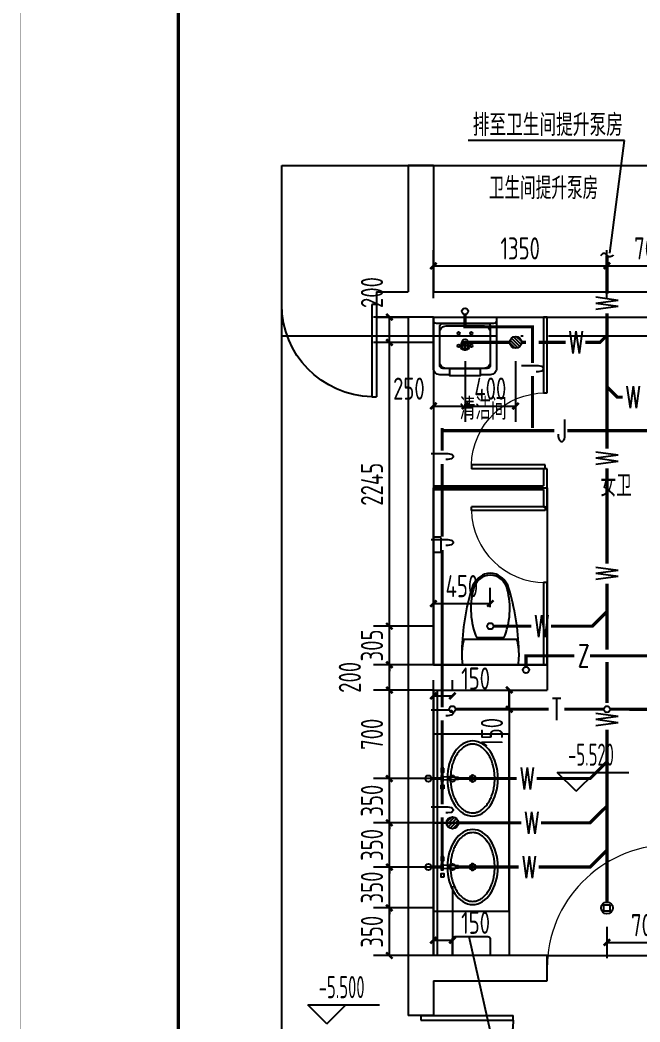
# Model space of a CAD drawing. Extents: x 57845 to 99897, y -155062 to -111524.
# Drawn here: x 57845 to 62747, y -149689 to -141763 of the extents above; entities that cross this region are included whole.
import ezdxf

# ---------------------------------------------------------------- set-up
doc = ezdxf.new("R2010")
doc.units = 0
doc.header["$LTSCALE"] = 1000
doc.header["$MEASUREMENT"] = 0
doc.linetypes.add('DOTE', pattern=[2.42, 2, -0.2, 0.02, -0.2])
for name, color, linetype in [('01-标注_标高', 200, 'Continuous'), ('01-标注_符号', 200, 'Continuous'), ('02-TEXT_房间', 7, 'Continuous'), ('109-34 核心筒$0$A-TECH-SANT', 231, 'Continuous'), ('A-C_门', 150, 'Continuous'), ('A-I_卫-洁具', 241, 'Continuous'), ('A-I_卫-隔断', 214, 'Continuous'), ('A_AXIS-轴线', 1, 'DOTE'), ('A_STR-砌块墙', 121, 'Continuous'), ('DOOR_FIRE', 220, 'Continuous'), ('EQUIP_地漏', 7, 'Continuous'), ('EQUIP_污水', 7, 'Continuous'), ('PIPE-中水', 122, 'Continuous'), ('PIPE-污水', 2, 'Continuous'), ('PIPE-给水', 3, 'Continuous'), ('PIPE-通气', 30, 'Continuous'), ('TEXT_中水', 7, 'Continuous'), ('TEXT_污水', 7, 'Continuous'), ('TEXT_给水', 7, 'Continuous'), ('TEXT_通气', 7, 'Continuous'), ('TWT_DIM', 3, 'Continuous'), ('TWT_LEAD', 3, 'Continuous'), ('VPIPE-中水', 122, 'Continuous'), ('VPIPE-给水', 3, 'Continuous'), ('VPIPE-通气', 3, 'Continuous')]:
    doc.layers.add(name, color=color, linetype=linetype)
doc.layers.add('04-不打印_视口', color=5, linetype='Continuous', plot=False)
doc.layers.add('04-不打印_辅助线', color=165, linetype='Continuous', plot=False)
doc.styles.add('_TCH_DIM', font='ROS1', dxfattribs={"width": 0.8, "bigfont": 'JD'})
doc.styles.add('_TCH_DIM_T3', font='ROS1', dxfattribs={"width": 0.8, "bigfont": 'JD'})
doc.styles.add('_TCH_SPACE', font='ros.shx', dxfattribs={"width": 0.75, "height": 5, "bigfont": 'jd.shx'})
doc.styles.add('_TWT_PIPETEXT', font='SIMPLEX', dxfattribs={"width": 0.8, "height": 3.5, "bigfont": 'HZTXT'})
doc.dimstyles.new('_TWT_ARCH&&50', dxfattribs={"dimtxt": 175, "dimasz": 50, "dimexe": 125, "dimexo": 150, "dimgap": 50, "dimtad": 1, "dimdec": 0, "dimzin": 0, "dimdsep": 46, "dimtxsty": '_TCH_DIM_T3', "dimblk": 'ARCHTICK', "dimcen": 0.09, "dimazin": 2, "dimtfac": 1, "dimtdec": 0, "dimtix": 1, "dimtmove": 2, "dimatfit": 3, "dimfxl": 0, "dimtolj": 1, "dimtzin": 0, "dimarcsym": 0})

# ---------------------------------------------------------------- blocks, each defined once
blk = doc.blocks.new('图框-A1')
for points, const_width in [([(0, 0), (841, 0), (841, 594), (0, 594)], 0.05), ([(766, 584), (25, 584), (25, 10), (766, 10)], 0.5)]:
    blk.add_lwpolyline(points, close=True, dxfattribs=dict(const_width=const_width))
blk = doc.blocks.new('meae')
for p, q in [((-215, 0), (-243.8, 0)), ((-210, 5), (-210, 32.8)), ((-176.7, 0), (-205, 0)), ((-99.5, 8), (21.7, 14.4)), ((-99.5, -8), (-99.5, 8)), ((21.7, -14.4), (21.7, 14.4)), ((-210, -32.3), (-210, -5)), ((-99.5, -8), (21.7, -14.4))]:
    blk.add_line(p, q)
for points in [[(17.2, 81.4), (40, 81.4), (40, 51.4), (17.2, 51.4)], [(21.7, 21.4), (40, 21.4), (40, -21.4), (21.7, -21.4)], [(17.2, -81.4), (40, -81.4), (40, -51.4), (17.2, -51.4)]]:
    blk.add_lwpolyline(points, close=True)
at = {"const_width": 0.84}
blk.add_lwpolyline([(-209.6, -0.1, -1), (-210.4, -0.1, -1)], format="xyb", close=True, dxfattribs=at)
blk.add_circle((-210, 0), 25.2)
blk.add_ellipse((-210, 0), major_axis=(0, -296.8), ratio=0.673766)
at = {"color": 8}
blk.add_open_spline([(-210, -271.8), (-201.6, -271.8), (-193.3, -270.9), (-176.6, -267), (-168.2, -264.1), (-151.7, -256.3), (-143.6, -251.4), (-127.7, -239.7), (-119.9, -232.8), (-105, -217.1), (-97.9, -208.3), (-84.5, -189), (-78.3, -178.5), (-66.9, -156.1), (-61.7, -144.2), (-52.7, -119.1), (-48.8, -106), (-42.4, -79), (-39.9, -65.1), (-36.4, -36.9), (-35.4, -22.5), (-34.8, 6.2), (-35.3, 20.7), (-37.7, 49.2), (-39.6, 63.3), (-45, 90.9), (-48.3, 104.3), (-56.4, 130.2), (-61.1, 142.6), (-71.6, 166.1), (-77.5, 177.1), (-90.2, 197.7), (-97, 207.1), (-111.4, 224.2), (-118.9, 231.8), (-134.5, 245.1), (-142.5, 250.8), (-158.9, 260.1), (-167.2, 263.7), (-183.8, 269), (-192.2, 270.7), (-208.9, 272.2), (-217.3, 271.9), (-234, 269.5), (-242.4, 267.4), (-259, 261.1), (-267.2, 256.9), (-283.4, 246.7), (-291.3, 240.5), (-306.7, 226.3), (-314.1, 218.2), (-328.1, 200.2), (-334.7, 190.4), (-346.9, 169), (-352.4, 157.6), (-362.4, 133.5), (-366.8, 120.8), (-374.2, 94.4), (-377.2, 80.8), (-381.8, 52.9), (-383.4, 38.7), (-385.1, 10.1), (-385.2, -4.4), (-383.9, -33.1), (-382.5, -47.4), (-378.3, -75.4), (-375.4, -89.1), (-368.4, -115.7), (-364.2, -128.5), (-354.5, -153), (-349.1, -164.6), (-337.2, -186.3), (-330.7, -196.4), (-316.9, -214.8), (-309.6, -223.2), (-294.4, -237.9), (-286.5, -244.3), (-270.4, -255.1), (-262.2, -259.5), (-245.6, -266.3), (-237.3, -268.8), (-222.6, -271.3), (-216.3, -271.8), (-210, -271.8)], degree=3, knots=[0, 0, 0, 0, 0.154173, 0.154173, 0.308346, 0.308346, 0.462518, 0.462518, 0.616691, 0.616691, 0.770864, 0.770864, 0.925037, 0.925037, 1.07921, 1.07921, 1.233382, 1.233382, 1.387555, 1.387555, 1.541728, 1.541728, 1.695901, 1.695901, 1.850074, 1.850074, 2.004247, 2.004247, 2.158419, 2.158419, 2.312592, 2.312592, 2.466765, 2.466765, 2.620938, 2.620938, 2.775111, 2.775111, 2.929283, 2.929283, 3.083456, 3.083456, 3.237629, 3.237629, 3.391802, 3.391802, 3.545975, 3.545975, 3.700147, 3.700147, 3.85432, 3.85432, 4.008493, 4.008493, 4.162666, 4.162666, 4.316839, 4.316839, 4.471011, 4.471011, 4.625184, 4.625184, 4.779357, 4.779357, 4.93353, 4.93353, 5.087703, 5.087703, 5.241876, 5.241876, 5.396048, 5.396048, 5.550221, 5.550221, 5.704394, 5.704394, 5.858567, 5.858567, 6.01274, 6.01274, 6.166912, 6.166912, 6.283185, 6.283185, 6.283185, 6.283185], dxfattribs=at)
at = {"layer": '04-不打印_辅助线'}
blk.add_lwpolyline([(-500, -350), (-500, 350), (100, 350), (100, -350)], close=True, dxfattribs=at)
blk = doc.blocks.new('hgfd')
at = {"color": 8}
for p, q in [((0, 266.5), (0, 189.5)), ((-38.5, 228), (38.5, 228))]:
    blk.add_line(p, q, dxfattribs=at)
for points in [[(250, 0), (-250, 0), (-250, 406, -0.414214), (-200, 456), (-120, 456), (-120, 466), (120, 466), (120, 456), (200, 456, -0.414214), (250, 406)], [(175, 50), (-175, 50, -0.414214), (-200, 75), (-200, 381, -0.414214), (-175, 406), (175, 406, -0.414214), (200, 381), (200, 75, -0.414214)], [(250, 0), (-250, 0), (-250, 25, -0.414214), (-225, 50), (225, 50, -0.414214), (250, 25)]]:
    blk.add_lwpolyline(points, format="xyb", close=True)
blk.add_lwpolyline([(120, 456), (200, 456, -0.414214), (250, 406), (250, 0), (-250, 0), (-250, 406, -0.414214), (-200, 456), (-120, 456)], format="xyb")
blk.add_lwpolyline([(150, 70), (-150, 70, -0.414214), (-200, 120), (-200, 356, -0.414214), (-150, 406), (150, 406, -0.414214), (200, 356), (200, 120, -0.414214)], format="xyb", close=True, dxfattribs=at)
blk.add_lwpolyline([(120, 406), (-120, 406), (-120, 466), (120, 466)], close=True)
for centre, radius in [((-50, 228), 10), ((0, 228), 35), ((50, 228), 10), ((-50, 128), 10), ((50, 128), 10)]:
    blk.add_circle(centre, radius)
blk.add_circle((0, 228), 25, dxfattribs=at)
blk = doc.blocks.new('22')
for p, q in [((-209.5, 202.5), (209.5, 202.5)), ((107.7, 211.8), (-107.7, 211.8)), ((-220.8, 0), (220.8, 0))]:
    blk.add_line(p, q)
blk.add_lwpolyline([(-209.5, 202.5), (-220.9, 151.6), (-226.4, 102.2), (-226.4, 50.2), (-220.8, 0)])
for centre, radius, start, end in [((12.2, 562.5), 163.6, 110.45239, 162.75226), ((0, 595.2), 128.7, 69.54761, 110.45239), ((-12.2, 562.5), 163.6, 17.24774, 69.54761), ((23.3, 555.5), 162.7, 133.14574, 165.22143), ((0, 580.4), 128.7, 46.85426, 133.14574), ((-23.3, 555.5), 162.7, 14.77857, 46.85426), ((1596.9, 70.5), 1822.9, 162.75226, 178.77763), ((448.2, 443.4), 602.2, 165.22143, 202.62626), ((-448.2, 443.4), 602.2, 337.37374, 14.77857), ((-1596.9, 70.5), 1822.9, 1.22237, 17.24774), ((-236.2, 76.2), 463.3, 7.73995, 15.82198), ((-236.2, 76.2), 463.3, 350.53768, 7.73995)]:
    blk.add_arc(centre, radius, start, end)
at = {"layer": '04-不打印_辅助线'}
blk.add_lwpolyline([(-450, 1400), (450, 1400), (450, 0), (-450, 0)], close=True, dxfattribs=at)
blk = doc.blocks.new('$DorLib2D$00000001')
at = {"ltscale": 0.5}
for p, q in [((0.45, 0.975), (0.5, 0.975)), ((0.45, 0), (0.45, 0.975)), ((0.5, 0), (0.5, 0.975)), ((0.5, 0), (0.45, 0))]:
    blk.add_line(p, q, dxfattribs=at)
at = {"lineweight": 13, "ltscale": 0.5}
blk.add_arc((0.475, 0), 0.975, 91.46928, 180, dxfattribs=at)
blk = doc.blocks.new('33')
at = {"layer": '01-标注_标高'}
for p, q in [((67162.5, -147864.2), (67012.5, -147714.2)), ((67012.5, -147714.2), (67579.7, -147714.2)), ((67162.5, -147864.2), (67312.5, -147714.2)), ((65190.2, -149703.1), (65040.2, -149553.1)), ((65040.2, -149553.1), (65607.4, -149553.1)), ((65190.2, -149703.1), (65340.2, -149553.1))]:
    blk.add_line(p, q, dxfattribs=at)
at = {"layer": '01-标注_符号'}
blk.add_line((66314.5, -149013), (66584.5, -150208.8), dxfattribs=at)
at = {"layer": '04-不打印_视口'}
blk.add_lwpolyline([(64833.8, -142913), (73783.8, -142913), (73783.8, -150363), (64833.8, -150363)], close=True, dxfattribs=at)
at = {"layer": '109-34 核心筒$0$A-TECH-SANT'}
for points in [[(66033.8, -145973), (66085.8, -145973, 0.414214), (66093.8, -145965), (66093.8, -145861, 0.414214), (66085.8, -145853), (66033.8, -145853)], [(66183.8, -149163), (66183.8, -149033, -0.414214), (66203.8, -149013), (66463.8, -149013, -0.414214), (66483.8, -149033), (66483.8, -149163)]]:
    blk.add_lwpolyline(points, format="xyb", close=True, dxfattribs=at)
at = {"layer": 'A-C_门', "color": 8}
blk.add_line((66933.8, -149163), (67933.8, -149163), dxfattribs=at)
at = {"layer": 'A-I_卫-洁具', "color": 8, "ltscale": 0.1}
blk.add_line((66063.8, -147063), (66063.8, -149163), dxfattribs=at)
blk.add_lwpolyline([(66033.8, -149163), (66033.8, -147063), (66633.8, -147063), (66633.8, -149163)], close=True, dxfattribs=at)
at = {"layer": 'A-I_卫-隔断', "color": 8}
for p, q in [((66903.8, -144113), (66903.8, -144713)), ((66933.8, -144113), (66903.8, -144113)), ((66933.8, -144713), (66933.8, -144113)), ((66903.8, -144713), (66933.8, -144713)), ((66933.8, -145313), (66903.8, -145313)), ((66903.8, -145313), (66903.8, -145448)), ((66933.8, -145463), (66933.8, -145313)), ((66033.8, -145448), (66903.8, -145448)), ((66033.8, -145448), (66033.8, -145478)), ((66033.8, -145478), (66903.8, -145478)), ((66903.8, -145478), (66903.8, -145613)), ((66933.8, -145613), (66933.8, -145463)), ((66903.8, -145613), (66933.8, -145613)), ((66933.8, -146213), (66903.8, -146213)), ((66903.8, -146213), (66903.8, -146863)), ((66933.8, -146863), (66933.8, -146213)), ((66903.8, -146863), (66933.8, -146863))]:
    blk.add_line(p, q, dxfattribs=at)
at = {"layer": 'A_AXIS-轴线', "linetype": 'DOTE'}
blk.add_line((73783.8, -144263), (64833.8, -144263), dxfattribs=at)
at = {"layer": 'A_STR-砌块墙', "color": 8}
for p, q in [((65833.8, -142913), (65833.8, -143913)), ((66033.8, -142913), (65833.8, -142913)), ((66033.8, -142913), (66033.8, -143913)), ((65583.8, -143913), (65833.8, -143913)), ((65583.8, -143913), (65583.8, -144113)), ((66033.8, -143913), (68083.8, -143913)), ((65583.8, -144113), (65833.8, -144113)), ((65833.8, -144113), (65833.8, -146963)), ((66033.8, -144113), (66033.8, -146863)), ((66033.8, -144113), (68183.8, -144113)), ((66033.8, -146863), (66933.8, -146863)), ((66933.8, -146863), (66933.8, -147063)), ((65833.8, -146963), (65833.8, -149263)), ((66033.8, -147063), (66933.8, -147063)), ((66033.8, -147063), (66033.8, -149163)), ((66933.8, -149163), (66033.8, -149163)), ((66933.8, -149363), (66933.8, -149163)), ((65833.8, -149263), (65833.8, -149638)), ((66033.8, -149363), (66933.8, -149363)), ((66033.8, -149363), (66033.8, -149638)), ((66033.8, -149638), (65833.8, -149638))]:
    blk.add_line(p, q, dxfattribs=at)
at = {"layer": 'DOOR_FIRE', "extrusion": (0, 0, -1)}
for p, q in [((65546.3, -144013), (65546.3, -144744.2)), ((65583.8, -144013), (65546.3, -144013)), ((65583.8, -144013), (65583.8, -144744.2)), ((65546.3, -144744.2), (65583.8, -144744.2)), ((65933.8, -149638), (66665, -149638)), ((65933.8, -149638), (65933.8, -149675.5)), ((65933.8, -149675.5), (66665, -149675.5)), ((66665, -149675.5), (66665, -149638))]:
    blk.add_line(p, q, dxfattribs=at)
for centre, start, end in [((-65565, -144013), 271.46928, 0), ((-65933.8, -149656.7), 181.46928, 254.97481)]:
    blk.add_arc(centre, 731.2, start, end, dxfattribs=at)
at = {"layer": 'A-C_门', "color": 8, "xscale": 1000, "yscale": 1000, "zscale": 200, "rotation": 359.9999999999879}
blk.add_blockref('$DorLib2D$00000001', (67433.8, -149263), dxfattribs=at)
at = {"layer": 'A-I_卫-洁具', "color": 8, "ltscale": 0.1, "rotation": 179.9999999936967}
blk.add_blockref('hgfd', (66283.8, -144113), dxfattribs=at)
at = {"layer": 'A-I_卫-洁具', "color": 8, "ltscale": 0.1}
blk.add_blockref('22', (66483.8, -146863), dxfattribs=at)
at = {"layer": 'A-I_卫-洁具', "color": 8, "ltscale": 0.1, "xscale": -1}
for p in [(66133.8, -147763), (66133.8, -148463)]:
    blk.add_blockref('meae', p, dxfattribs=at)
at = {"layer": 'A-I_卫-隔断', "color": 8, "yscale": -600, "zscale": 30}
for p, xscale, rotation in [((66918.8, -145013), 600, 270.0000000000197), ((66918.8, -145913), -600, 269.9999999999714)]:
    blk.add_blockref('$DorLib2D$00000001', p, dxfattribs=dict(at, xscale=xscale, rotation=rotation))
at = {"layer": '01-标注_标高', "color": 7, "style": '_TCH_DIM', "width": 0.64}
for s, p in [('-5.520', (67098.9, -147661.7)), ('-5.500', (65126.6, -149500.6))]:
    blk.add_text(s, height=175, dxfattribs=at).set_placement(p)
at = {"layer": '02-TEXT_房间', "color": 3, "style": '_TCH_SPACE', "width": 0.75}
blk.add_text('卫生间提升泵房', height=173.64, dxfattribs=at).set_placement((66471.6, -143180.4))
at = {"layer": '02-TEXT_房间', "style": '_TCH_SPACE', "width": 0.75}
for s, p in [('清洁间', (66241.8, -144925.5)), ('女卫', (67354.8, -145533.9))]:
    blk.add_text(s, height=173.64, dxfattribs=at).set_placement(p)
blk = doc.blocks.new('$TwtSys$00000147')
blk.add_circle((0, 0, 0), 1)
blk = doc.blocks.new('$TwtSys$00000141')
for p, q in [((-94, 8), (-10, 92)), ((-94, 8), (-10, 92)), ((-87, -35), (35, 87)), ((-87, -35), (35, 87)), ((-66, -66), (66, 66)), ((-66, -66), (66, 66)), ((-32, -87), (88, 33)), ((-32, -87), (88, 33)), ((11, -92), (92, -11)), ((11, -92), (92, -11))]:
    blk.add_line(p, q)
blk.add_circle((0, 0), 94)
blk.add_circle((0, 0), 94)
blk = doc.blocks.new('$TwtSys$00000132')
at = {"elevation": 0}
blk.add_lwpolyline([(7, -101, -0.575183), (0, 0, 0.604745), (-11, 101, 16.924828)], format="xyb", dxfattribs=at)
blk = doc.blocks.new('_ArchTick')
at = {"color": 0, "linetype": 'ByBlock', "const_width": 0.4}
blk.add_lwpolyline([(-0.5, -0.5), (0.5, 0.5)], dxfattribs=at)
blk = doc.blocks.new('*D295')
at = {"layer": 'Defpoints', "color": 0}
for p in [(60765.1, -144113), (61263.7, -144113), (61263.7, -144313)]:
    blk.add_point(p, dxfattribs=at)
at = {"layer": 'TWT_DIM', "color": 0, "lineweight": -2}
for p, q in [((61113.7, -144113), (60640.1, -144113)), ((60765.1, -144313), (60765.1, -144113)), ((61113.7, -144313), (60640.1, -144313))]:
    blk.add_line(p, q, dxfattribs=at)
at = {"layer": 'TWT_DIM', "color": 0, "lineweight": -2, "xscale": 50, "yscale": 50, "zscale": 50}
for p, rotation in [((60765.1, -144113), 90), ((60765.1, -144313), 270)]:
    blk.add_blockref('_ArchTick', p, dxfattribs=dict(at, rotation=rotation))
at = {"layer": 'TWT_DIM', "color": 0, "insert": (60627.6, -143919), "char_height": 175, "attachment_point": 5, "rotation": 90, "style": '_TCH_DIM_T3'}
blk.add_mtext('\\A1;200', dxfattribs=at)
blk = doc.blocks.new('*D296')
at = {"layer": 'Defpoints', "color": 0}
for p in [(60765.1, -144313), (61263.7, -144313), (61263.7, -146558)]:
    blk.add_point(p, dxfattribs=at)
at = {"layer": 'TWT_DIM', "color": 0, "lineweight": -2}
for p, q in [((61113.7, -144313), (60640.1, -144313)), ((60765.1, -146558), (60765.1, -144313)), ((61113.7, -146558), (60640.1, -146558))]:
    blk.add_line(p, q, dxfattribs=at)
at = {"layer": 'TWT_DIM', "color": 0, "lineweight": -2, "xscale": 50, "yscale": 50, "zscale": 50}
for p, rotation in [((60765.1, -144313), 90), ((60765.1, -146558), 270)]:
    blk.add_blockref('_ArchTick', p, dxfattribs=dict(at, rotation=rotation))
at = {"layer": 'TWT_DIM', "color": 0, "insert": (60627.6, -145435.5), "char_height": 175, "attachment_point": 5, "rotation": 90, "style": '_TCH_DIM_T3'}
blk.add_mtext('\\A1;2245', dxfattribs=at)
blk = doc.blocks.new('*D297')
at = {"layer": 'Defpoints', "color": 0}
for p in [(60765.1, -146558), (61263.7, -146558), (61263.7, -146863)]:
    blk.add_point(p, dxfattribs=at)
at = {"layer": 'TWT_DIM', "color": 0, "lineweight": -2}
for p, q in [((60765.1, -146558), (60765.1, -146508)), ((61113.7, -146558), (60640.1, -146558)), ((60765.1, -146863), (60765.1, -146558)), ((61113.7, -146863), (60640.1, -146863)), ((60765.1, -146863), (60765.1, -146913))]:
    blk.add_line(p, q, dxfattribs=at)
at = {"layer": 'TWT_DIM', "color": 0, "lineweight": -2, "xscale": 50, "yscale": 50, "zscale": 50}
for p, rotation in [((60765.1, -146558), 270), ((60765.1, -146863), 90)]:
    blk.add_blockref('_ArchTick', p, dxfattribs=dict(at, rotation=rotation))
at = {"layer": 'TWT_DIM', "color": 0, "insert": (60627.6, -146710.5), "char_height": 175, "attachment_point": 5, "rotation": 90, "style": '_TCH_DIM_T3'}
blk.add_mtext('\\A1;305', dxfattribs=at)
blk = doc.blocks.new('*D298')
at = {"layer": 'Defpoints', "color": 0}
for p in [(60765.1, -146863), (61263.7, -146863), (61263.7, -147063)]:
    blk.add_point(p, dxfattribs=at)
at = {"layer": 'TWT_DIM', "color": 0, "lineweight": -2}
for p, q in [((61113.7, -146863), (60640.1, -146863)), ((60765.1, -147063), (60765.1, -146863)), ((61113.7, -147063), (60640.1, -147063))]:
    blk.add_line(p, q, dxfattribs=at)
at = {"layer": 'TWT_DIM', "color": 0, "lineweight": -2, "xscale": 50, "yscale": 50, "zscale": 50}
for p, rotation in [((60765.1, -146863), 90), ((60765.1, -147063), 270)]:
    blk.add_blockref('_ArchTick', p, dxfattribs=dict(at, rotation=rotation))
at = {"layer": 'TWT_DIM', "color": 0, "insert": (60452.6, -146963), "char_height": 175, "attachment_point": 5, "rotation": 90, "style": '_TCH_DIM_T3'}
blk.add_mtext('\\A1;200', dxfattribs=at)
blk = doc.blocks.new('*D299')
at = {"layer": 'Defpoints', "color": 0}
for p in [(60765.1, -147063), (61263.7, -147063), (61263.7, -147763.5)]:
    blk.add_point(p, dxfattribs=at)
at = {"layer": 'TWT_DIM', "color": 0, "lineweight": -2}
for p, q in [((61113.7, -147063), (60640.1, -147063)), ((60765.1, -147763.5), (60765.1, -147063)), ((61113.7, -147763.5), (60640.1, -147763.5))]:
    blk.add_line(p, q, dxfattribs=at)
at = {"layer": 'TWT_DIM', "color": 0, "lineweight": -2, "xscale": 50, "yscale": 50, "zscale": 50}
for p, rotation in [((60765.1, -147063), 90), ((60765.1, -147763.5), 270)]:
    blk.add_blockref('_ArchTick', p, dxfattribs=dict(at, rotation=rotation))
at = {"layer": 'TWT_DIM', "color": 0, "insert": (60627.6, -147413.2), "char_height": 175, "attachment_point": 5, "rotation": 90, "style": '_TCH_DIM_T3'}
blk.add_mtext('\\A1;700', dxfattribs=at)
blk = doc.blocks.new('*D300')
at = {"layer": 'Defpoints', "color": 0}
for p in [(60765.1, -147763.5), (61263.7, -147763.5), (61263.7, -148113.5)]:
    blk.add_point(p, dxfattribs=at)
at = {"layer": 'TWT_DIM', "color": 0, "lineweight": -2}
for p, q in [((60765.1, -147763.5), (60765.1, -147713.5)), ((61113.7, -147763.5), (60640.1, -147763.5)), ((60765.1, -148113.5), (60765.1, -147763.5)), ((61113.7, -148113.5), (60640.1, -148113.5)), ((60765.1, -148113.5), (60765.1, -148163.5))]:
    blk.add_line(p, q, dxfattribs=at)
at = {"layer": 'TWT_DIM', "color": 0, "lineweight": -2, "xscale": 50, "yscale": 50, "zscale": 50}
for p, rotation in [((60765.1, -147763.5), 270), ((60765.1, -148113.5), 90)]:
    blk.add_blockref('_ArchTick', p, dxfattribs=dict(at, rotation=rotation))
at = {"layer": 'TWT_DIM', "color": 0, "insert": (60627.6, -147938.5), "char_height": 175, "attachment_point": 5, "rotation": 90, "style": '_TCH_DIM_T3'}
blk.add_mtext('\\A1;350', dxfattribs=at)
blk = doc.blocks.new('*D301')
at = {"layer": 'Defpoints', "color": 0}
for p in [(60765.1, -148113.5), (61263.7, -148113.5), (61263.7, -148463.5)]:
    blk.add_point(p, dxfattribs=at)
at = {"layer": 'TWT_DIM', "color": 0, "lineweight": -2}
for p, q in [((61113.7, -148113.5), (60640.1, -148113.5)), ((60765.1, -148113.5), (60765.1, -148063.5)), ((60765.1, -148463.5), (60765.1, -148113.5)), ((61113.7, -148463.5), (60640.1, -148463.5)), ((60765.1, -148463.5), (60765.1, -148513.5))]:
    blk.add_line(p, q, dxfattribs=at)
at = {"layer": 'TWT_DIM', "color": 0, "lineweight": -2, "xscale": 50, "yscale": 50, "zscale": 50}
for p, rotation in [((60765.1, -148113.5), 270), ((60765.1, -148463.5), 90)]:
    blk.add_blockref('_ArchTick', p, dxfattribs=dict(at, rotation=rotation))
at = {"layer": 'TWT_DIM', "color": 0, "insert": (60627.6, -148288.5), "char_height": 175, "attachment_point": 5, "rotation": 90, "style": '_TCH_DIM_T3'}
blk.add_mtext('\\A1;350', dxfattribs=at)
blk = doc.blocks.new('*D302')
at = {"layer": 'Defpoints', "color": 0}
for p in [(60765.1, -148463.5), (61263.7, -148463.5), (61263.7, -148786.8)]:
    blk.add_point(p, dxfattribs=at)
at = {"layer": 'TWT_DIM', "color": 0, "lineweight": -2}
for p, q in [((60765.1, -148463.5), (60765.1, -148413.5)), ((61113.7, -148463.5), (60640.1, -148463.5)), ((60765.1, -148786.8), (60765.1, -148463.5)), ((61113.7, -148786.8), (60640.1, -148786.8)), ((60765.1, -148786.8), (60765.1, -148836.8))]:
    blk.add_line(p, q, dxfattribs=at)
at = {"layer": 'TWT_DIM', "color": 0, "lineweight": -2, "xscale": 50, "yscale": 50, "zscale": 50}
for p, rotation in [((60765.1, -148463.5), 270), ((60765.1, -148786.8), 90)]:
    blk.add_blockref('_ArchTick', p, dxfattribs=dict(at, rotation=rotation))
at = {"layer": 'TWT_DIM', "color": 0, "insert": (60627.6, -148625.1), "char_height": 175, "attachment_point": 5, "rotation": 90, "style": '_TCH_DIM_T3'}
blk.add_mtext('\\A1;350', dxfattribs=at)
blk = doc.blocks.new('*D303')
at = {"layer": 'Defpoints', "color": 0}
for p in [(60765.1, -148786.8), (61263.7, -148786.8), (61263.7, -149163)]:
    blk.add_point(p, dxfattribs=at)
at = {"layer": 'TWT_DIM', "color": 0, "lineweight": -2}
for p, q in [((61113.7, -148786.8), (60640.1, -148786.8)), ((60765.1, -149163), (60765.1, -148786.8)), ((61113.7, -149163), (60640.1, -149163))]:
    blk.add_line(p, q, dxfattribs=at)
at = {"layer": 'TWT_DIM', "color": 0, "lineweight": -2, "xscale": 50, "yscale": 50, "zscale": 50}
for p, rotation in [((60765.1, -148786.8), 90), ((60765.1, -149163), 270)]:
    blk.add_blockref('_ArchTick', p, dxfattribs=dict(at, rotation=rotation))
at = {"layer": 'TWT_DIM', "color": 0, "insert": (60627.6, -148974.9), "char_height": 175, "attachment_point": 5, "rotation": 90, "style": '_TCH_DIM_T3'}
blk.add_mtext('\\A1;350', dxfattribs=at)
blk = doc.blocks.new('*D304')
at = {"layer": 'Defpoints', "color": 0}
for p in [(61113.7, -148463.5), (61263.7, -148463.5), (61263.7, -149041.7)]:
    blk.add_point(p, dxfattribs=at)
at = {"layer": 'TWT_DIM', "color": 0, "lineweight": -2}
for p, q in [((61113.7, -148613.5), (61113.7, -149166.7)), ((61263.7, -148613.5), (61263.7, -149166.7)), ((61113.7, -149041.7), (61263.7, -149041.7))]:
    blk.add_line(p, q, dxfattribs=at)
at = {"layer": 'TWT_DIM', "color": 0, "lineweight": -2, "xscale": 50, "yscale": 50, "zscale": 50, "rotation": 180}
blk.add_blockref('_ArchTick', (61113.7, -149041.7), dxfattribs=at)
at = {"layer": 'TWT_DIM', "color": 0, "lineweight": -2, "xscale": 50, "yscale": 50, "zscale": 50}
blk.add_blockref('_ArchTick', (61263.7, -149041.7), dxfattribs=at)
at = {"layer": 'TWT_DIM', "color": 0, "insert": (61447.1, -148904.2), "char_height": 175, "attachment_point": 5, "style": '_TCH_DIM_T3'}
blk.add_mtext('\\A1;150', dxfattribs=at)
blk = doc.blocks.new('*D305')
at = {"layer": 'Defpoints', "color": 0}
for p in [(61563.7, -146378.6), (61113.7, -146558), (61563.7, -146558)]:
    blk.add_point(p, dxfattribs=at)
at = {"layer": 'TWT_DIM', "color": 0, "lineweight": -2}
for p, q in [((61113.7, -146408), (61113.7, -146253.6)), ((61563.7, -146408), (61563.7, -146253.6)), ((61113.7, -146378.6), (61563.7, -146378.6))]:
    blk.add_line(p, q, dxfattribs=at)
at = {"layer": 'TWT_DIM', "color": 0, "lineweight": -2, "xscale": 50, "yscale": 50, "zscale": 50, "rotation": 180}
blk.add_blockref('_ArchTick', (61113.7, -146378.6), dxfattribs=at)
at = {"layer": 'TWT_DIM', "color": 0, "lineweight": -2, "xscale": 50, "yscale": 50, "zscale": 50}
blk.add_blockref('_ArchTick', (61563.7, -146378.6), dxfattribs=at)
at = {"layer": 'TWT_DIM', "color": 0, "insert": (61338.7, -146241.1), "char_height": 175, "attachment_point": 5, "style": '_TCH_DIM_T3'}
blk.add_mtext('\\A1;450', dxfattribs=at)
blk = doc.blocks.new('*D306')
at = {"layer": 'Defpoints', "color": 0}
for p in [(61363.7, -144313), (61763.7, -144313), (61763.7, -144816.6)]:
    blk.add_point(p, dxfattribs=at)
at = {"layer": 'TWT_DIM', "color": 0, "lineweight": -2}
for p, q in [((61363.7, -144463), (61363.7, -144941.6)), ((61763.7, -144463), (61763.7, -144941.6)), ((61363.7, -144816.6), (61763.7, -144816.6))]:
    blk.add_line(p, q, dxfattribs=at)
at = {"layer": 'TWT_DIM', "color": 0, "lineweight": -2, "xscale": 50, "yscale": 50, "zscale": 50, "rotation": 180}
blk.add_blockref('_ArchTick', (61363.7, -144816.6), dxfattribs=at)
at = {"layer": 'TWT_DIM', "color": 0, "lineweight": -2, "xscale": 50, "yscale": 50, "zscale": 50}
blk.add_blockref('_ArchTick', (61763.7, -144816.6), dxfattribs=at)
at = {"layer": 'TWT_DIM', "color": 0, "insert": (61563.7, -144679.1), "char_height": 175, "attachment_point": 5, "style": '_TCH_DIM_T3'}
blk.add_mtext('\\A1;400', dxfattribs=at)
blk = doc.blocks.new('*D307')
at = {"layer": 'Defpoints', "color": 0}
for p in [(61113.7, -144313), (61363.7, -144313), (61363.7, -144816.6)]:
    blk.add_point(p, dxfattribs=at)
at = {"layer": 'TWT_DIM', "color": 0, "lineweight": -2}
for p, q in [((61113.7, -144463), (61113.7, -144941.6)), ((61363.7, -144463), (61363.7, -144941.6)), ((61113.7, -144816.6), (61363.7, -144816.6))]:
    blk.add_line(p, q, dxfattribs=at)
at = {"layer": 'TWT_DIM', "color": 0, "lineweight": -2, "xscale": 50, "yscale": 50, "zscale": 50, "rotation": 180}
blk.add_blockref('_ArchTick', (61113.7, -144816.6), dxfattribs=at)
at = {"layer": 'TWT_DIM', "color": 0, "lineweight": -2, "xscale": 50, "yscale": 50, "zscale": 50}
blk.add_blockref('_ArchTick', (61363.7, -144816.6), dxfattribs=at)
at = {"layer": 'TWT_DIM', "color": 0, "insert": (60919.7, -144679.1), "char_height": 175, "attachment_point": 5, "style": '_TCH_DIM_T3'}
blk.add_mtext('\\A1;250', dxfattribs=at)
blk = doc.blocks.new('*D308')
at = {"layer": 'Defpoints', "color": 0}
for p in [(62485.9, -143707.6), (61113.7, -144113), (62485.9, -144113)]:
    blk.add_point(p, dxfattribs=at)
at = {"layer": 'TWT_DIM', "color": 0, "lineweight": -2}
for p, q in [((61113.7, -143963), (61113.7, -143582.6)), ((62485.9, -143963), (62485.9, -143582.6)), ((61113.7, -143707.6), (62485.9, -143707.6))]:
    blk.add_line(p, q, dxfattribs=at)
at = {"layer": 'TWT_DIM', "color": 0, "lineweight": -2, "xscale": 50, "yscale": 50, "zscale": 50, "rotation": 180}
blk.add_blockref('_ArchTick', (61113.7, -143707.6), dxfattribs=at)
at = {"layer": 'TWT_DIM', "color": 0, "lineweight": -2, "xscale": 50, "yscale": 50, "zscale": 50}
blk.add_blockref('_ArchTick', (62485.9, -143707.6), dxfattribs=at)
at = {"layer": 'TWT_DIM', "color": 0, "insert": (61799.8, -143570.1), "char_height": 175, "attachment_point": 5, "style": '_TCH_DIM_T3'}
blk.add_mtext('\\A1;1350', dxfattribs=at)
blk = doc.blocks.new('*D309')
at = {"layer": 'Defpoints', "color": 0}
for p in [(63163.7, -143707.6), (62485.9, -144113), (63163.7, -144113)]:
    blk.add_point(p, dxfattribs=at)
at = {"layer": 'TWT_DIM', "color": 0, "lineweight": -2}
for p, q in [((62485.9, -143963), (62485.9, -143582.6)), ((63163.7, -143963), (63163.7, -143582.6)), ((62485.9, -143707.6), (63163.7, -143707.6))]:
    blk.add_line(p, q, dxfattribs=at)
at = {"layer": 'TWT_DIM', "color": 0, "lineweight": -2, "xscale": 50, "yscale": 50, "zscale": 50, "rotation": 180}
blk.add_blockref('_ArchTick', (62485.9, -143707.6), dxfattribs=at)
at = {"layer": 'TWT_DIM', "color": 0, "lineweight": -2, "xscale": 50, "yscale": 50, "zscale": 50}
blk.add_blockref('_ArchTick', (63163.7, -143707.6), dxfattribs=at)
at = {"layer": 'TWT_DIM', "color": 0, "insert": (62824.8, -143570.1), "char_height": 175, "attachment_point": 5, "style": '_TCH_DIM_T3'}
blk.add_mtext('\\A1;700', dxfattribs=at)
blk = doc.blocks.new('$TwtSys$00000136')
at = {"elevation": 0}
blk.add_lwpolyline([(-51, 45), (51, 45), (51, -49), (-51, -49)], close=True, dxfattribs=at)
blk.add_circle((0, 0, 0), 93.8)
blk = doc.blocks.new('*D341')
at = {"layer": 'Defpoints', "color": 0}
for p in [(62485.9, -148786.8), (63113.7, -148786.8), (63113.7, -149060.3)]:
    blk.add_point(p, dxfattribs=at)
at = {"layer": 'TWT_DIM', "color": 0, "lineweight": -2}
for p, q in [((62485.9, -148936.8), (62485.9, -149185.3)), ((63113.7, -148936.8), (63113.7, -149185.3)), ((62485.9, -149060.3), (63113.7, -149060.3))]:
    blk.add_line(p, q, dxfattribs=at)
at = {"layer": 'TWT_DIM', "color": 0, "lineweight": -2, "xscale": 50, "yscale": 50, "zscale": 50, "rotation": 180}
blk.add_blockref('_ArchTick', (62485.9, -149060.3), dxfattribs=at)
at = {"layer": 'TWT_DIM', "color": 0, "lineweight": -2, "xscale": 50, "yscale": 50, "zscale": 50}
blk.add_blockref('_ArchTick', (63113.7, -149060.3), dxfattribs=at)
at = {"layer": 'TWT_DIM', "color": 0, "insert": (62799.8, -148922.8), "char_height": 175, "attachment_point": 5, "style": '_TCH_DIM_T3'}
blk.add_mtext('\\A1;700', dxfattribs=at)
blk = doc.blocks.new('*D342')
at = {"layer": 'Defpoints', "color": 0}
for p in [(61227.8, -147063), (61713.7, -147063), (61227.8, -147214.7)]:
    blk.add_point(p, dxfattribs=at)
at = {"layer": 'TWT_DIM', "color": 0, "lineweight": -2}
for p, q in [((61377.8, -147063), (61838.7, -147063)), ((61713.7, -147214.7), (61713.7, -147063)), ((61377.8, -147214.7), (61838.7, -147214.7))]:
    blk.add_line(p, q, dxfattribs=at)
at = {"layer": 'TWT_DIM', "color": 0, "lineweight": -2, "xscale": 50, "yscale": 50, "zscale": 50}
for p, rotation in [((61713.7, -147063), 90), ((61713.7, -147214.7), 270)]:
    blk.add_blockref('_ArchTick', p, dxfattribs=dict(at, rotation=rotation))
at = {"layer": 'TWT_DIM', "color": 0, "insert": (61576.2, -147398), "char_height": 175, "attachment_point": 5, "rotation": 90, "style": '_TCH_DIM_T3'}
blk.add_mtext('\\A1;150', dxfattribs=at)
blk = doc.blocks.new('*D343')
at = {"layer": 'Defpoints', "color": 0}
for p in [(61263.8, -147109.5), (61113.7, -147214.7), (61263.8, -147214.7)]:
    blk.add_point(p, dxfattribs=at)
at = {"layer": 'TWT_DIM', "color": 0, "lineweight": -2}
for p, q in [((61113.7, -147064.7), (61113.7, -146984.5)), ((61263.8, -147064.7), (61263.8, -146984.5)), ((61113.7, -147109.5), (61263.8, -147109.5))]:
    blk.add_line(p, q, dxfattribs=at)
at = {"layer": 'TWT_DIM', "color": 0, "lineweight": -2, "xscale": 50, "yscale": 50, "zscale": 50, "rotation": 180}
blk.add_blockref('_ArchTick', (61113.7, -147109.5), dxfattribs=at)
at = {"layer": 'TWT_DIM', "color": 0, "lineweight": -2, "xscale": 50, "yscale": 50, "zscale": 50}
blk.add_blockref('_ArchTick', (61263.8, -147109.5), dxfattribs=at)
at = {"layer": 'TWT_DIM', "color": 0, "insert": (61447.2, -146972), "char_height": 175, "attachment_point": 5, "style": '_TCH_DIM_T3'}
blk.add_mtext('\\A1;150', dxfattribs=at)

msp = doc.modelspace()

# ---------------------------------------------------------------- hatches: boundary and pattern name
at = {"layer": 'PIPE-中水', "linetype": 'Continuous'}
for points in [[(61845.3, -146792.7), (61832.8, -146792.7), (61832.8, -146780.2)], [(61845.3, -146792.7), (61845.3, -146780.2), (61832.8, -146780.2)]]:
    msp.add_hatch(color=256, dxfattribs=at).paths.add_polyline_path(points)
at = {"layer": 'PIPE-污水', "linetype": 'Continuous'}
for points in [[(62431.1, -144313), (62439.9, -144321.8), (62436.3, -144325.5)], [(62431.1, -144313), (62431.1, -144325.5), (62436.3, -144325.5)], [(62567.8, -144746.4), (62559, -144755.2), (62562.7, -144758.9)], [(62567.8, -144746.4), (62567.8, -144758.9), (62562.7, -144758.9)], [(62370.5, -146558), (62370.5, -146570.5), (62375.7, -146570.5)], [(62370.5, -146558), (62379.3, -146566.8), (62375.7, -146570.5)], [(62352.5, -147763.5), (62352.5, -147776), (62357.7, -147776)], [(62352.5, -147763.5), (62361.4, -147772.4), (62357.7, -147776)], [(62352.5, -148113.5), (62352.5, -148126), (62357.7, -148126)], [(62352.5, -148113.5), (62361.4, -148122.4), (62357.7, -148126)], [(62352.5, -148463.5), (62352.5, -148476), (62357.7, -148476)], [(62352.5, -148463.5), (62361.4, -148472.4), (62357.7, -148476)]]:
    msp.add_hatch(color=256, dxfattribs=at).paths.add_polyline_path(points)
at = {"layer": 'PIPE-给水', "linetype": 'Continuous'}
for points in [[(61363.7, -144190.4), (61363.7, -144202.9), (61351.2, -144202.9)], [(61363.7, -144190.4), (61351.2, -144190.4), (61351.2, -144202.9)], [(61896.6, -144190.4), (61909.1, -144190.4), (61909.1, -144177.9)], [(61896.6, -144190.4), (61896.6, -144177.9), (61909.1, -144177.9)], [(61182.5, -148463), (61182.5, -148475.5), (61195, -148475.5)], [(61182.5, -148463), (61195, -148463), (61195, -148475.5)]]:
    msp.add_hatch(color=256, dxfattribs=at).paths.add_polyline_path(points)

# ---------------------------------------------------------------- linework, layer by layer
at = {"layer": 'PIPE-中水', "linetype": 'Continuous', "ltscale": 0.5, "const_width": 25}
for points in [[(61845.3, -146879.1), (61845.3, -146792.7)], [(61845.3, -146792.7), (62228.6, -146792.7)], [(62353.2, -146792.7), (62831.1, -146792.7)]]:
    msp.add_lwpolyline(points, dxfattribs=at)
at = {"layer": 'PIPE-污水', "linetype": 'Continuous', "ltscale": 0.5, "const_width": 25}
for points in [[(62485.9, -143927.9), (62485.9, -143623.7)], [(62485.9, -144258.2), (62485.9, -144084.6)], [(61388.7, -144313), (61716.7, -144313)], [(61810.7, -144313), (61846.6, -144313)], [(61946.6, -144313), (62158.6, -144313)], [(62315.3, -144313), (62431.1, -144313)], [(62431.1, -144313), (62485.9, -144258.2)], [(62485.9, -144664.5), (62485.9, -144258.2)], [(62567.8, -144746.4), (62485.9, -144664.5)], [(62485.9, -145153.5), (62485.9, -144664.5)], [(62609.7, -144746.4), (62567.8, -144746.4)], [(62485.9, -146064.4), (62485.9, -145310.2)], [(62485.9, -146442.6), (62485.9, -146221)], [(62370.5, -146558), (62485.9, -146442.6)], [(62485.9, -146742.7), (62485.9, -146442.6)], [(61588.7, -146558), (61886.9, -146558)], [(62043.5, -146558), (62370.5, -146558)], [(62485.9, -147165.1), (62485.9, -146842.7)], [(62485.9, -147630.2), (62485.9, -147377.3)], [(62352.5, -147763.5), (62485.9, -147630.2)], [(62485.9, -147980.2), (62485.9, -147630.2)], [(61288.7, -147763.5), (61772.4, -147763.5)], [(61929.1, -147763.5), (62352.5, -147763.5)], [(62352.5, -148113.5), (62485.9, -147980.2)], [(62485.9, -148330.2), (62485.9, -147980.2)], [(61310.7, -148113.5), (61807.8, -148113.5)], [(61964.5, -148113.5), (62352.5, -148113.5)], [(62352.5, -148463.5), (62485.9, -148330.2)], [(62485.9, -148739.8), (62485.9, -148330.2)], [(61288.7, -148463.5), (61788.3, -148463.5)], [(61945, -148463.5), (62352.5, -148463.5)]]:
    msp.add_lwpolyline(points, dxfattribs=at)
at = {"layer": 'PIPE-给水', "linetype": 'Continuous', "ltscale": 0.5, "const_width": 25}
for points in [[(61363.7, -144190.4), (61363.7, -144092)], [(61896.6, -144190.4), (61363.7, -144190.4)], [(61896.6, -144476.5), (61896.6, -144190.4)], [(61896.6, -144991.2), (61896.6, -144579.9)], [(61182.5, -144991.2), (61182.5, -145011.1)], [(62069, -145011.1), (61182.5, -145011.1)], [(61182.5, -145011.1), (61182.5, -145170.8)], [(62831.1, -145011.1), (62172.4, -145011.1)], [(61182.5, -145274.1), (61182.5, -145851)], [(61182.5, -145954.3), (61182.5, -147198.9)], [(61182.5, -147302.3), (61182.5, -147763)], [(61182.5, -147763), (61099.1, -147763)], [(61182.5, -147763), (61182.5, -147967)], [(61182.5, -148070.4), (61182.5, -148463)], [(61182.5, -148463), (61099.1, -148463)]]:
    msp.add_lwpolyline(points, dxfattribs=at)
at = {"layer": 'PIPE-通气', "linetype": 'Continuous', "ltscale": 0.5, "const_width": 25}
for points in [[(62024.4, -147215), (61288.8, -147214.7)], [(62461, -147215.1), (62149.1, -147215)], [(62881.1, -147215.3), (62511, -147215.1)]]:
    msp.add_lwpolyline(points, dxfattribs=at)
at = {"layer": 'TWT_LEAD'}
for p, q in [((62624.9, -142715.7), (61389.4, -142715.7)), ((62510.1, -143607.2), (62624.9, -142715.7))]:
    msp.add_line(p, q, dxfattribs=at)
at = {"layer": 'VPIPE-中水', "linetype": 'Continuous'}
msp.add_circle((61845.3, -146904.1), 25, dxfattribs=at)
at = {"layer": 'VPIPE-给水', "linetype": 'Continuous'}
for centre in [(61363.7, -144067), (61074.1, -147763), (61074.1, -148463)]:
    msp.add_circle(centre, 25, dxfattribs=at)
at = {"layer": 'VPIPE-通气', "linetype": 'Continuous'}
for centre in [(61263.8, -147214.7), (62486, -147215.1)]:
    msp.add_circle(centre, 25, dxfattribs=at)

# ---------------------------------------------------------------- block references
at = {"xscale": 50, "yscale": 50, "zscale": 50}
msp.add_blockref('图框-A1', (57845.8, -155061.2), dxfattribs=at)
msp.add_blockref('33', (-4920.1, 0))
at = {"layer": 'EQUIP_地漏', "xscale": 0.5, "yscale": 0.5, "zscale": 0.5}
for p, rotation in [((61763.7, -144313), 90), ((61263.7, -148113.5), 180)]:
    msp.add_blockref('$TwtSys$00000141', p, dxfattribs=dict(at, rotation=rotation))
at = {"layer": 'EQUIP_污水', "xscale": 0.5, "yscale": 0.5, "zscale": 0.5}
for name, p, rotation in [('$TwtSys$00000132', (62485.9, -143623.7), 90), ('$TwtSys$00000136', (62485.9, -148786.8), 270)]:
    msp.add_blockref(name, p, dxfattribs=dict(at, rotation=rotation))
at = {"layer": 'EQUIP_污水', "xscale": 25, "yscale": 25, "zscale": 25}
for p in [(61363.7, -144313), (61563.7, -146558), (61263.7, -147763.5), (61263.7, -148463.5)]:
    msp.add_blockref('$TwtSys$00000147', p, dxfattribs=at)

# ---------------------------------------------------------------- texts
at = {"layer": 'TEXT_中水', "style": '_TWT_PIPETEXT', "width": 0.64}
msp.add_text('Z', height=175, dxfattribs=at).set_placement((62253.6, -146880.2))
at = {"layer": 'TEXT_污水', "style": '_TWT_PIPETEXT', "width": 0.64}
for p in [(62573.4, -144059.6), (62573.4, -145285.2), (62573.4, -146196), (62573.4, -147352.3)]:
    msp.add_text('W', height=175, rotation=90, dxfattribs=at).set_placement(p)
for p in [(62183.6, -144400.5), (62634.7, -144833.9), (61911.9, -146645.5), (61797.4, -147851), (61832.8, -148201), (61813.3, -148551)]:
    msp.add_text('W', height=175, dxfattribs=at).set_placement(p)
at = {"layer": 'TEXT_给水', "style": '_TWT_PIPETEXT', "width": 0.64}
for p in [(61984.1, -144554.9), (61270, -145249.1), (61270, -145929.3), (61270, -147277.3), (61270, -148045.4)]:
    msp.add_text('J', height=175, rotation=90, dxfattribs=at).set_placement(p)
msp.add_text('J', height=175, dxfattribs=at).set_placement((62094, -145098.6))
at = {"layer": 'TEXT_通气', "style": '_TWT_PIPETEXT', "width": 0.64}
msp.add_text('T', height=175, rotation=359.98035, dxfattribs=at).set_placement((62049.4, -147302.5))
at = {"layer": 'TWT_LEAD', "color": 7, "style": '_TCH_DIM', "width": 0.8}
msp.add_text('排至卫生间提升泵房', height=173.64, dxfattribs=at).set_placement((61424.4, -142680.7))

# ---------------------------------------------------------------- dimensions: what is measured, and where the dimension line sits
at = {"layer": 'TWT_DIM'}
for p1, p2, distance, text, picture, middle in [((61113.7, -144113), (62485.9, -144113), 405.4, '1350', '*D308', (61799.8, -143570.1)), ((62485.9, -144113), (63163.7, -144113), 405.4, '700', '*D309', (62824.8, -143570.1)), ((61263.7, -146558), (61263.7, -144313), 498.6, '2245', '*D296', (60627.6, -145435.5)), ((61363.7, -144313), (61763.7, -144313), -503.6, '400', '*D306', (61563.7, -144679.1)), ((61113.7, -146558), (61563.7, -146558), 179.4, '450', '*D305', (61338.7, -146241.1)), ((61263.7, -146863), (61263.7, -146558), 498.6, '305', '*D297', (60627.6, -146710.5)), ((61263.7, -147763.5), (61263.7, -147063), 498.6, '700', '*D299', (60627.6, -147413.2)), ((61263.7, -148113.5), (61263.7, -147763.5), 498.6, '350', '*D300', (60627.6, -147938.5)), ((61263.7, -148463.5), (61263.7, -148113.5), 498.6, '350', '*D301', (60627.6, -148288.5)), ((61263.7, -148786.8), (61263.7, -148463.5), 498.6, '350', '*D302', (60627.6, -148625.1)), ((61263.7, -149163), (61263.7, -148786.8), 498.6, '350', '*D303', (60627.6, -148974.9)), ((62485.9, -148786.8), (63113.7, -148786.8), -273.6, '700', '*D341', (62799.8, -148922.8))]:
    dim = msp.add_aligned_dim(p1=p1, p2=p2, distance=distance, text=text, dimstyle='_TWT_ARCH&&50', dxfattribs=at)
    dim.commit()
    dim.dimension.update_dxf_attribs({"geometry": picture, "text_midpoint": middle})
for base, p1, p2, angle, text, picture, middle in [((60765.1, -144113), (61263.7, -144313), (61263.7, -144113), 90, '200', '*D295', (60627.6, -143919)), ((61363.7, -144816.6), (61113.7, -144313), (61363.7, -144313), 360, '250', '*D307', (60919.7, -144679.1)), ((60765.1, -146863), (61263.7, -147063), (61263.7, -146863), 90, '200', '*D298', (60452.6, -146963)), ((61263.8, -147109.5), (61113.7, -147214.7), (61263.8, -147214.7), 0, '150', '*D343', (61447.2, -146972)), ((61713.7, -147063), (61227.8, -147214.7), (61227.8, -147063), 90, '150', '*D342', (61576.2, -147398)), ((61263.7, -149041.7), (61113.7, -148463.5), (61263.7, -148463.5), 0, '150', '*D304', (61447.1, -148904.2))]:
    dim = msp.add_linear_dim(base=base, p1=p1, p2=p2, angle=angle, text=text, dimstyle='_TWT_ARCH&&50', dxfattribs=at)
    dim.commit()
    dim.dimension.update_dxf_attribs({"geometry": picture, "text_midpoint": middle, "dimtype": 161})

doc.saveas('drawing.dxf')
